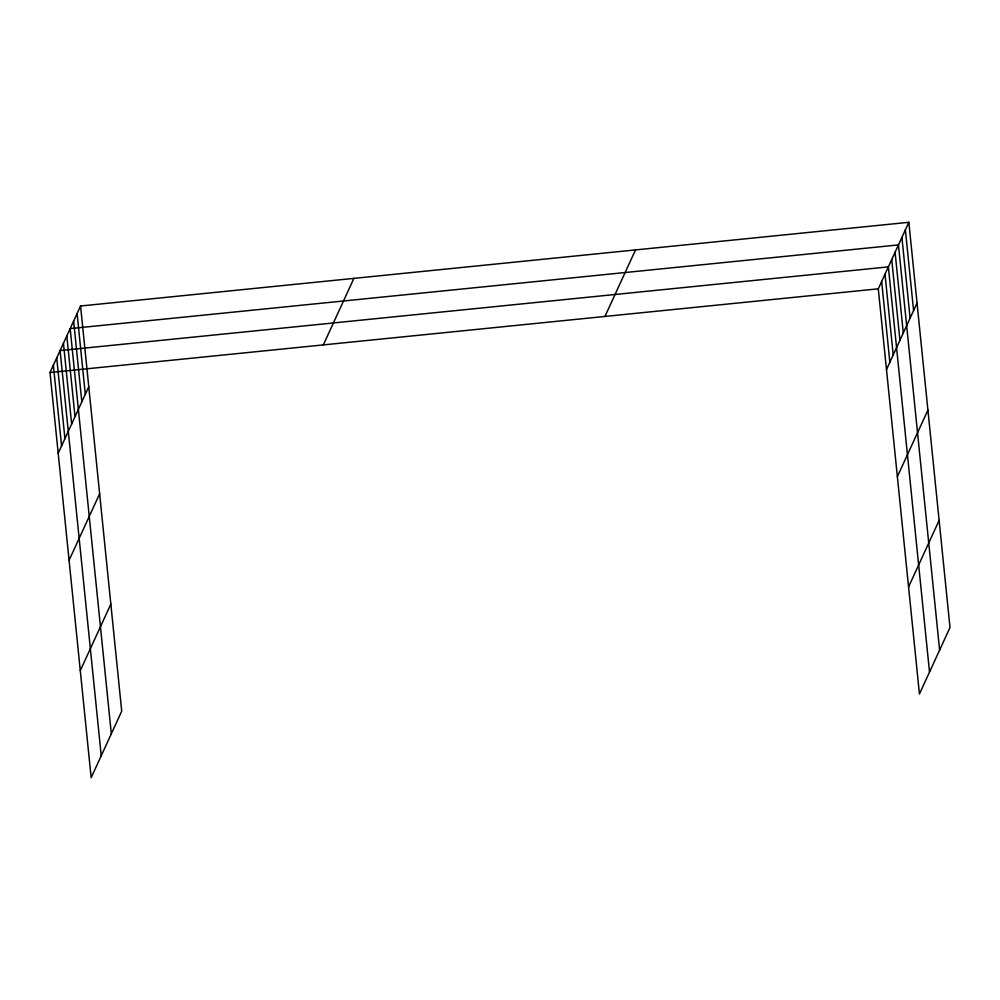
<?xml version="1.0" encoding="UTF-8"?>
<svg xmlns="http://www.w3.org/2000/svg" width="1000" height="1000" viewBox="0 0 1000 1000"><rect width="100%" height="100%" fill="white"/><g stroke="black" fill="none" stroke-linecap="round" stroke-linejoin="round"><path stroke-width="1.5" d="M80.562 306L121.713 711.175L91.163 777.7L50 372.525L80.562 306L908.838 222.3L950 627.475L919.438 694L878.288 288.825L908.838 222.3M58.2 453.275L88.763 386.737M69.075 560.337L99.637 493.8M80.288 670.638L110.838 604.113M323.338 344.9L353.888 278.375M604.95 316.45L635.513 249.913M886.488 369.575L917.05 303.038M897.362 476.637L927.925 410.1M908.562 586.938L939.125 520.413M50 372.525L878.288 288.825M905.375 229.838L913.587 310.575M901.912 237.375L910.113 318.125M939.613 650.1L898.45 244.913L70.175 328.612L111.325 733.8M895.088 252.237L903.288 332.975M891.725 259.55L899.938 340.3M929.525 672.05L888.363 266.875L60.087 350.575L101.237 755.75M885.013 274.188L893.213 354.938M881.65 281.512L889.85 362.25M77.1 313.538L85.3 394.288M73.637 321.075L81.838 401.825M66.812 335.938L75.013 416.675M63.45 343.25L71.65 424M56.725 357.887L64.925 438.638M53.362 365.213L61.562 445.95"/></g></svg>
